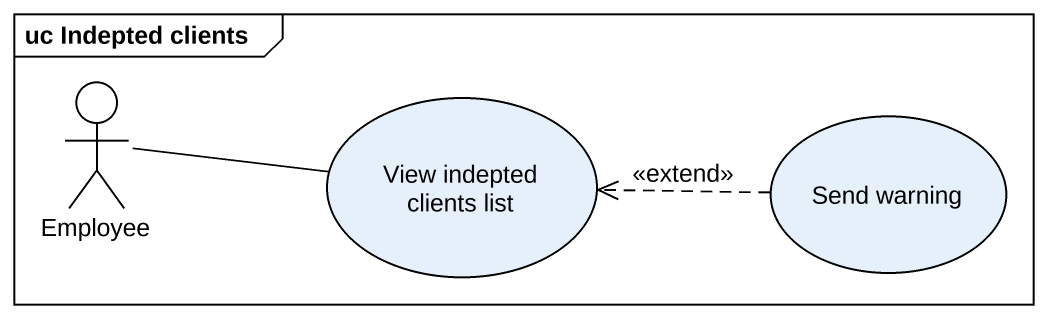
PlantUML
@startuml
mainframe uc Indepted clients
actor Employee
usecase "View indepted clients list" as View_indepted_clients_list
usecase "Send warning" as Send_warning
Employee -right- View_indepted_clients_list
Send_warning .left.> View_indepted_clients_list : <<extend>>
@enduml
